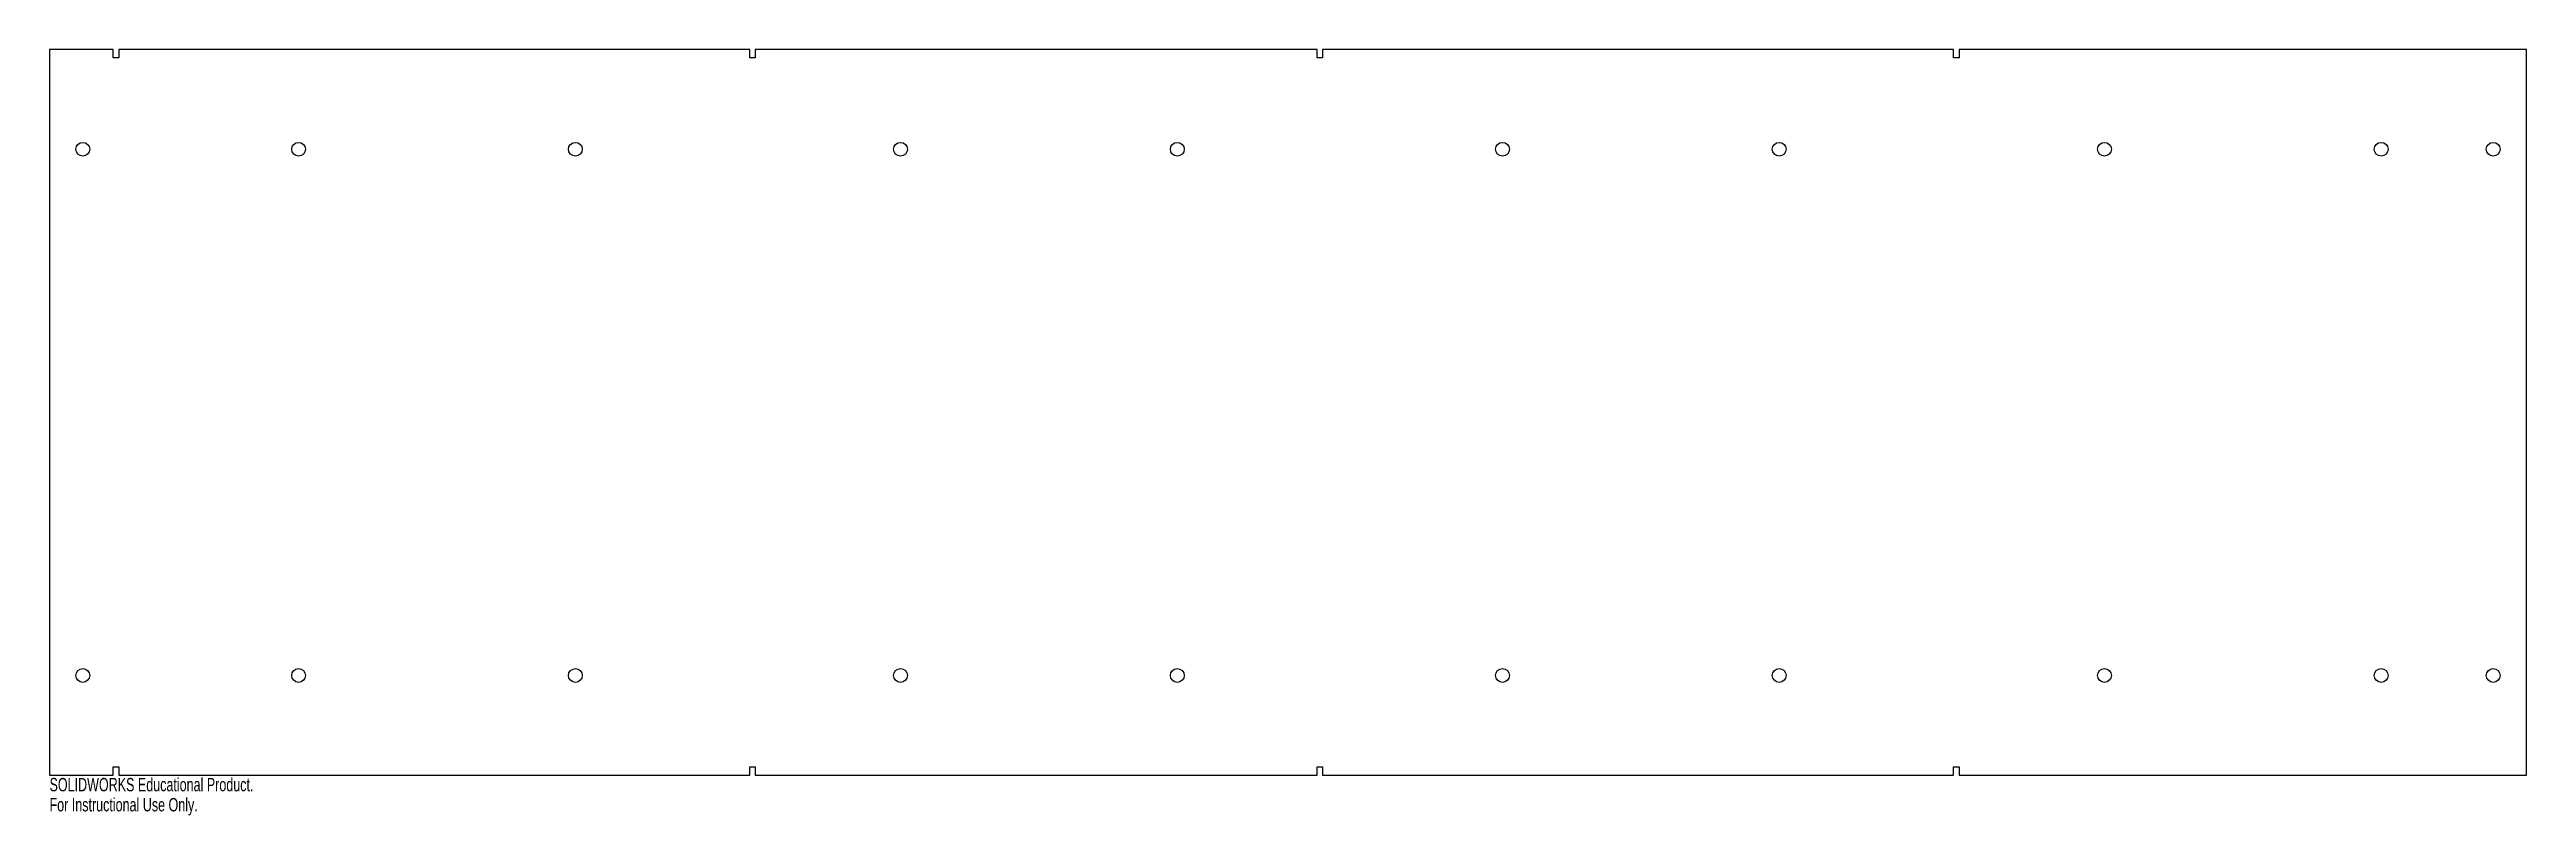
# Model space of a CAD drawing. Header units: millimetres. Extents: x 0 to 895, y -15 to 262.
import ezdxf

# ---------------------------------------------------------------- set-up
doc = ezdxf.new("R2010")
doc.units = ezdxf.units.MM
doc.styles.add('SLDTEXTSTYLE0', font='TXT', dxfattribs={"width": 0.7})

msp = doc.modelspace()

# ---------------------------------------------------------------- linework, layer by layer
at = {"color": 7, "linetype": 'Continuous', "lineweight": 25}
for p, q in [((23, 262), (0, 262)), ((0, 262), (0, 0)), ((23, 259), (23, 262)), ((25, 262), (25, 259)), ((253, 262), (25, 262)), ((253, 259), (253, 262)), ((255, 262), (255, 259)), ((458, 262), (255, 262)), ((458, 259), (458, 262)), ((460, 262), (460, 259)), ((688, 262), (460, 262)), ((688, 259), (688, 262)), ((690, 262), (690, 259)), ((895, 262), (690, 262)), ((895, 0), (895, 262)), ((25, 259), (23, 259)), ((255, 259), (253, 259)), ((460, 259), (458, 259)), ((690, 259), (688, 259)), ((0, 0), (23, 0)), ((23, 3), (25, 3)), ((23, 0), (23, 3)), ((25, 3), (25, 0)), ((25, 0), (253, 0)), ((253, 3), (255, 3)), ((253, 0), (253, 3)), ((255, 3), (255, 0)), ((255, 0), (458, 0)), ((458, 3), (460, 3)), ((458, 0), (458, 3)), ((460, 3), (460, 0)), ((460, 0), (688, 0)), ((688, 3), (690, 3)), ((688, 0), (688, 3)), ((690, 3), (690, 0)), ((690, 0), (895, 0))]:
    msp.add_line(p, q, dxfattribs=at)
for centre in [(12, 226), (90, 226), (190, 226), (307.5, 226), (407.5, 226), (525, 226), (625, 226), (742.5, 226), (842.5, 226), (883, 226), (12, 36), (90, 36), (190, 36), (307.5, 36), (407.5, 36), (525, 36), (625, 36), (742.5, 36), (842.5, 36), (883, 36)]:
    msp.add_circle(centre, 2.5, dxfattribs=at)

# ---------------------------------------------------------------- texts
at = {"color": 7, "linetype": 'Continuous', "char_height": 4.8336, "attachment_point": 1, "style": 'SLDTEXTSTYLE0'}
for s, insert in [('SOLIDWORKS Educational Product.', (0, -1.02)), ('For Instructional Use Only.', (0, -8.27))]:
    msp.add_mtext(s, dxfattribs=dict(at, insert=insert))

doc.saveas('drawing.dxf')
